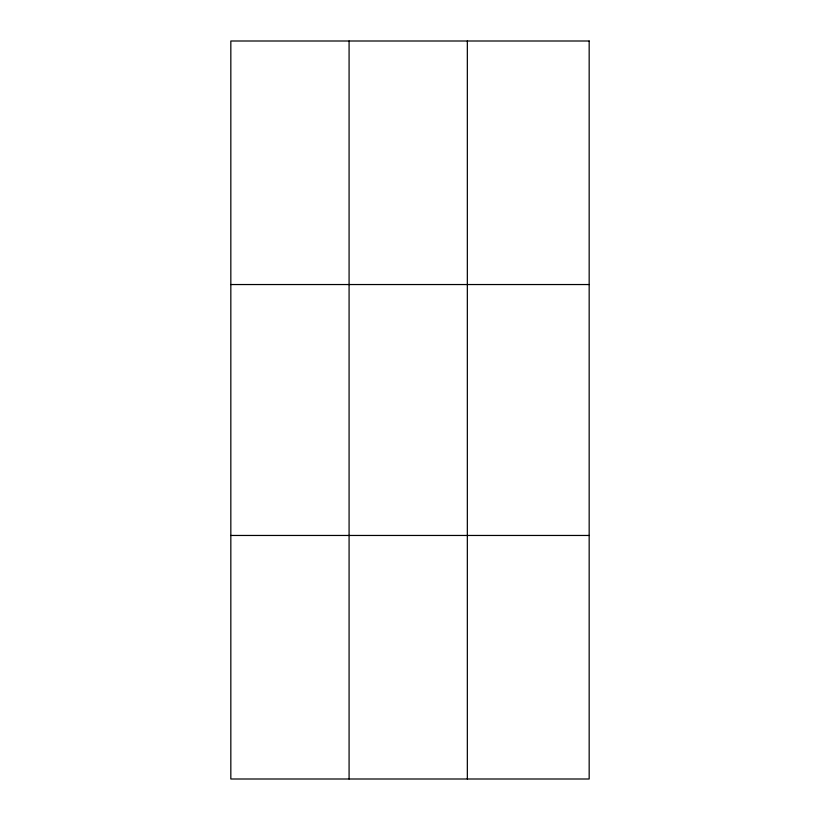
<?xml version="1.0" encoding="UTF-8"?>
<svg xmlns="http://www.w3.org/2000/svg" width="820" height="820" viewBox="0 0 820 820"><rect width="100%" height="100%" fill="white"/><g stroke="black" fill="none" stroke-linecap="round" stroke-linejoin="round"><path stroke-width="1.23" d="M349.084 41L349.084 779M467.338 41L467.338 779M230.83 284.54L589.17 284.54M230.83 535.46L589.17 535.46M589.17 41L589.17 779L230.83 779L230.83 41L589.17 41"/></g></svg>
